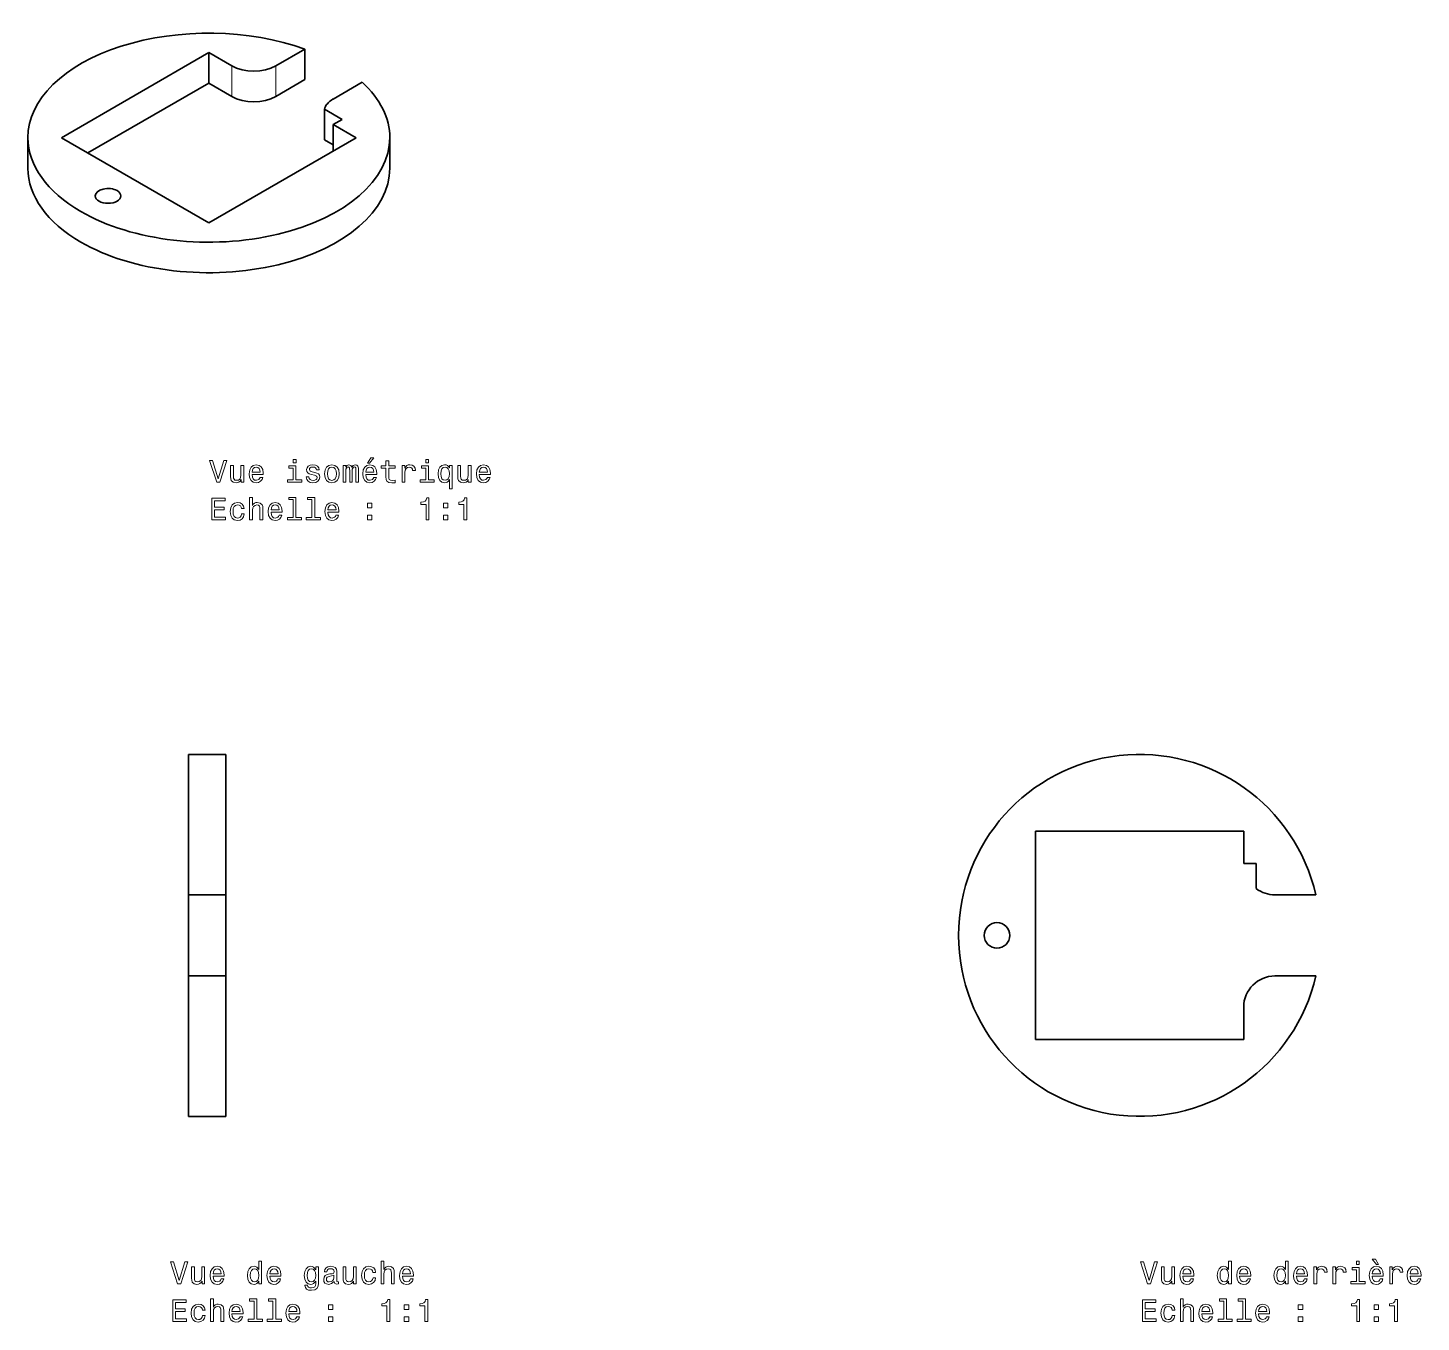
# Model space of a CAD drawing. Extents: x 502 to 938, y 316 to 566.
# Drawn here: x 714.9 to 938.2, y 358.5 to 566 of the extents above; entities that cross this region are included whole.
import ezdxf

# ---------------------------------------------------------------- set-up
doc = ezdxf.new("R2010")
doc.units = 0

msp = doc.modelspace()

# ---------------------------------------------------------------- linework, layer by layer
at = {"color": 7, "lineweight": 35}
for p, q in [((720.25, 548.38), (743.87, 562.01)), ((724.49, 545.93), (743.87, 557.12)), ((720.25, 548.38), (743.87, 534.74)), ((767.48, 548.38), (743.87, 534.74)), ((740.61, 427), (740.61, 449.51)), ((746.61, 427), (746.61, 449.51)), ((909.78, 437.2), (876.38, 437.2)), ((876.38, 403.8), (876.38, 437.2)), ((740.61, 391.49), (740.61, 414)), ((746.61, 391.49), (746.61, 414)), ((876.38, 403.8), (909.78, 403.8))]:
    msp.add_line(p, q, dxfattribs=at)
at = {"color": 7, "lineweight": 35, "ltscale": 0.106145}
for p, q in [((747.54, 559.89), (743.87, 562.01)), ((747.54, 554.99), (743.87, 557.12)), ((763.81, 550.5), (763.81, 546.26))]:
    msp.add_line(p, q, dxfattribs=at)
at = {"color": 7, "lineweight": 35, "ltscale": 0.122475}
for p, q in [((743.87, 557.12), (743.87, 562.01)), ((759.27, 557.68), (759.27, 562.58)), ((762.39, 552.95), (762.39, 548.05)), ((714.85, 543.48), (714.85, 548.38)), ((772.88, 543.48), (772.88, 548.38))]:
    msp.add_line(p, q, dxfattribs=at)
at = {"color": 7, "lineweight": 35, "ltscale": 0.134219}
for p, q in [((754.62, 559.89), (759.27, 562.58)), ((759.27, 557.68), (754.62, 554.99))]:
    msp.add_line(p, q, dxfattribs=at)
at = {"color": 7, "lineweight": 13, "ltscale": 0.122475}
for p, q in [((747.54, 554.99), (747.54, 559.89)), ((754.62, 554.99), (754.62, 559.89))]:
    msp.add_line(p, q, dxfattribs=at)
at = {"color": 7, "lineweight": 35, "ltscale": 0.134218}
msp.add_line((763.81, 554.58), (768.46, 557.27), dxfattribs=at)
at = {"color": 7, "lineweight": 35, "ltscale": 0.08165}
msp.add_line((765.22, 551.32), (762.39, 552.95), dxfattribs=at)
at = {"color": 7, "lineweight": 35, "ltscale": 0.040825}
msp.add_line((765.22, 551.32), (763.81, 550.5), dxfattribs=at)
at = {"color": 7, "lineweight": 35, "ltscale": 0.106144}
msp.add_line((767.48, 548.38), (763.81, 550.5), dxfattribs=at)
at = {"color": 7, "lineweight": 35, "ltscale": 0.040826}
msp.add_line((763.81, 547.24), (762.39, 548.05), dxfattribs=at)
at = {"color": 7, "lineweight": 35, "ltscale": 0.15}
for p, q in [((740.61, 449.51), (746.61, 449.51)), ((740.61, 427), (746.61, 427)), ((740.61, 414), (746.61, 414)), ((740.61, 391.49), (746.61, 391.49))]:
    msp.add_line(p, q, dxfattribs=at)
at = {"color": 7, "lineweight": 35, "ltscale": 0.13}
for p, q in [((909.78, 437.2), (909.78, 432)), ((909.78, 409), (909.78, 403.8))]:
    msp.add_line(p, q, dxfattribs=at)
at = {"color": 7, "lineweight": 35, "ltscale": 0.05}
msp.add_line((911.78, 432), (909.78, 432), dxfattribs=at)
at = {"color": 7, "lineweight": 35, "ltscale": 0.1}
msp.add_line((911.78, 432), (911.78, 428), dxfattribs=at)
at = {"color": 7, "lineweight": 35, "ltscale": 0.325}
for p, q in [((740.61, 414), (740.61, 427)), ((746.61, 414), (746.61, 427))]:
    msp.add_line(p, q, dxfattribs=at)
at = {"color": 7, "lineweight": 35, "ltscale": 0.164383}
for p, q in [((914.78, 427), (921.36, 427)), ((921.36, 414), (914.78, 414))]:
    msp.add_line(p, q, dxfattribs=at)
at = {"color": 7, "lineweight": 13}
for points in [[(746.26, 496.65), (745.39, 493.67), (744.48, 496.65), (744, 496.65), (745.13, 493.15), (745.64, 493.15), (746.74, 496.65)], [(750.8, 494.37), (752.58, 494.37), (752.58, 494.58), (752.5, 495.16), (752.28, 495.59), (751.93, 495.85), (751.46, 495.95), (751, 495.85), (750.65, 495.57), (750.42, 495.11), (750.34, 494.5), (750.41, 493.88), (750.64, 493.43), (750.99, 493.15), (751.44, 493.05), (751.84, 493.11), (752.16, 493.29), (752.4, 493.56), (752.53, 493.92), (752.09, 493.92), (752, 493.72), (751.87, 493.57), (751.5, 493.45), (751.21, 493.5), (750.99, 493.68), (750.85, 493.97), (750.8, 494.36)], [(757.86, 496.77), (757.39, 496.77), (757.39, 496.26), (757.86, 496.26)], [(760.85, 494.72), (760.42, 494.82), (760.1, 494.94), (760, 495.18), (760.03, 495.34), (760.13, 495.46), (760.3, 495.54), (760.55, 495.57), (760.79, 495.54), (760.97, 495.45), (761.1, 495.31), (761.15, 495.13), (761.58, 495.13), (761.58, 495.14), (761.5, 495.47), (761.3, 495.73), (760.97, 495.89), (760.55, 495.95), (760.12, 495.89), (759.81, 495.72), (759.61, 495.47), (759.55, 495.16), (759.6, 494.86), (759.74, 494.65), (759.97, 494.5), (760.31, 494.39), (760.8, 494.27), (761.11, 494.14), (761.19, 494.04), (761.22, 493.89), (761.17, 493.7), (761.05, 493.56), (760.85, 493.47), (760.59, 493.44), (760.31, 493.47), (760.11, 493.58), (759.98, 493.75), (759.92, 493.99), (759.49, 493.99), (759.56, 493.58), (759.77, 493.29), (760.1, 493.11), (760.55, 493.05), (761.02, 493.11), (761.37, 493.29), (761.58, 493.57), (761.66, 493.94), (761.6, 494.26), (761.45, 494.48), (761.19, 494.62)], [(762.43, 494.5), (762.51, 493.88), (762.74, 493.43), (763.11, 493.15), (763.6, 493.05), (764.09, 493.15), (764.46, 493.42), (764.69, 493.88), (764.78, 494.5), (764.69, 495.11), (764.46, 495.57), (764.09, 495.85), (763.6, 495.95), (763.11, 495.85), (762.74, 495.57), (762.51, 495.11)], [(765.42, 493.15), (765.83, 493.15), (765.83, 494.96), (765.85, 495.23), (765.93, 495.42), (766.04, 495.54), (766.19, 495.59), (766.31, 495.55), (766.4, 495.44), (766.44, 495.27), (766.45, 495.05), (766.45, 493.15), (766.83, 493.15), (766.83, 494.96), (766.86, 495.22), (766.94, 495.42), (767.06, 495.54), (767.21, 495.59), (767.33, 495.55), (767.41, 495.44), (767.46, 495.05), (767.46, 493.15), (767.87, 493.15), (767.87, 495.02), (767.84, 495.4), (767.76, 495.7), (767.6, 495.88), (767.34, 495.95), (767.03, 495.85), (766.79, 495.56), (766.61, 495.84), (766.29, 495.95), (766.01, 495.85), (765.81, 495.57), (765.81, 495.85), (765.42, 495.85)], [(769.02, 494.37), (770.79, 494.37), (770.8, 494.58), (770.72, 495.16), (770.5, 495.59), (770.14, 495.85), (769.67, 495.95), (769.21, 495.85), (768.86, 495.57), (768.63, 495.11), (768.55, 494.5), (768.63, 493.88), (768.86, 493.43), (769.2, 493.15), (769.66, 493.05), (770.05, 493.11), (770.37, 493.29), (770.61, 493.56), (770.75, 493.92), (770.31, 493.92), (770.22, 493.72), (770.09, 493.57), (769.71, 493.45), (769.43, 493.5), (769.21, 493.68), (769.07, 493.97), (769.02, 494.36)], [(769.33, 496.22), (769.62, 496.22), (770.32, 497.08), (769.83, 497.08)], [(772.26, 495.38), (772.26, 494.03), (772.29, 493.59), (772.43, 493.29), (772.71, 493.11), (773.19, 493.05), (773.72, 493.07), (773.72, 493.46), (773.34, 493.43), (772.99, 493.47), (772.8, 493.59), (772.72, 493.81), (772.7, 494.1), (772.7, 495.38), (773.72, 495.38), (773.72, 495.76), (772.7, 495.76), (772.7, 496.55), (772.26, 496.55), (772.26, 495.76), (771.49, 495.76), (771.49, 495.38)], [(774.87, 493.15), (775.31, 493.15), (775.31, 494.69), (775.36, 495.07), (775.49, 495.33), (775.72, 495.5), (776.01, 495.55), (776.23, 495.52), (776.4, 495.41), (776.5, 495.24), (776.54, 495.01), (776.99, 495.01), (776.93, 495.42), (776.76, 495.71), (776.48, 495.89), (776.1, 495.95), (775.85, 495.91), (775.62, 495.81), (775.43, 495.64), (775.27, 495.4), (775.27, 495.85), (774.87, 495.85)], [(779.11, 496.77), (778.64, 496.77), (778.64, 496.26), (779.11, 496.26)], [(782.44, 495.43), (782.28, 495.66), (782.11, 495.82), (781.9, 495.91), (781.66, 495.95), (781.23, 495.85), (780.9, 495.57), (780.68, 495.11), (780.61, 494.5), (780.68, 493.89), (780.9, 493.43), (781.23, 493.15), (781.66, 493.05), (781.9, 493.08), (782.1, 493.17), (782.28, 493.32), (782.44, 493.56), (782.44, 492.1), (782.88, 492.1), (782.88, 495.85), (782.44, 495.85)], [(787.23, 494.37), (789.01, 494.37), (789.01, 494.58), (788.93, 495.16), (788.71, 495.59), (788.36, 495.85), (787.89, 495.95), (787.43, 495.85), (787.08, 495.57), (786.85, 495.11), (786.77, 494.5), (786.85, 493.88), (787.07, 493.43), (787.42, 493.15), (787.87, 493.05), (788.27, 493.11), (788.59, 493.29), (788.83, 493.56), (788.96, 493.92), (788.53, 493.92), (788.43, 493.72), (788.3, 493.57), (787.93, 493.45), (787.64, 493.5), (787.43, 493.68), (787.28, 493.97), (787.23, 494.36)], [(749.47, 495.85), (749.02, 495.85), (749.02, 494.29), (748.97, 493.93), (748.83, 493.66), (748.6, 493.5), (748.3, 493.45), (748.06, 493.49), (747.91, 493.61), (747.83, 493.82), (747.81, 494.11), (747.81, 495.85), (747.36, 495.85), (747.36, 494.07), (747.38, 493.71), (747.47, 493.42), (747.77, 493.15), (748.23, 493.05), (748.49, 493.08), (748.7, 493.18), (748.89, 493.33), (749.04, 493.56), (749.04, 493.15), (749.47, 493.15)], [(750.8, 494.74), (750.86, 495.09), (750.99, 495.35), (751.2, 495.51), (751.47, 495.56), (751.74, 495.51), (751.95, 495.35), (752.07, 495.09), (752.12, 494.74)], [(757.84, 493.52), (757.84, 495.76), (756.7, 495.76), (756.7, 495.38), (757.4, 495.38), (757.4, 493.52), (756.49, 493.52), (756.49, 493.15), (758.76, 493.15), (758.76, 493.52)], [(762.88, 494.5), (762.93, 494.96), (763.07, 495.28), (763.29, 495.49), (763.6, 495.56), (763.9, 495.49), (764.13, 495.29), (764.27, 494.96), (764.32, 494.5), (764.27, 494.04), (764.13, 493.71), (763.9, 493.51), (763.6, 493.44), (763.29, 493.51), (763.07, 493.71), (762.93, 494.04)], [(769.02, 494.74), (769.07, 495.09), (769.21, 495.35), (769.42, 495.51), (769.69, 495.56), (769.96, 495.51), (770.16, 495.35), (770.29, 495.09), (770.33, 494.74)], [(779.09, 493.52), (779.09, 495.76), (777.95, 495.76), (777.95, 495.38), (778.65, 495.38), (778.65, 493.52), (777.74, 493.52), (777.74, 493.15), (780.01, 493.15), (780.01, 493.52)], [(781.06, 494.5), (781.11, 494.95), (781.25, 495.28), (781.46, 495.48), (781.74, 495.55), (782.03, 495.48), (782.25, 495.28), (782.38, 494.96), (782.43, 494.5), (782.38, 494.04), (782.25, 493.71), (782.03, 493.51), (781.74, 493.45), (781.46, 493.51), (781.25, 493.71), (781.11, 494.05)], [(785.9, 495.85), (785.45, 495.85), (785.45, 494.29), (785.4, 493.93), (785.26, 493.66), (785.03, 493.5), (784.73, 493.45), (784.5, 493.49), (784.34, 493.61), (784.26, 493.82), (784.24, 494.11), (784.24, 495.85), (783.79, 495.85), (783.79, 494.07), (783.81, 493.71), (783.91, 493.42), (784.2, 493.15), (784.67, 493.05), (784.92, 493.08), (785.14, 493.18), (785.32, 493.33), (785.47, 493.56), (785.47, 493.15), (785.9, 493.15)], [(787.23, 494.74), (787.29, 495.09), (787.43, 495.35), (787.63, 495.51), (787.91, 495.56), (788.17, 495.51), (788.38, 495.35), (788.51, 495.09), (788.55, 494.74)], [(744.33, 487.1), (746.55, 487.1), (746.55, 487.52), (744.79, 487.52), (744.79, 488.71), (746.35, 488.71), (746.35, 489.13), (744.79, 489.13), (744.79, 490.17), (746.51, 490.17), (746.51, 490.6), (744.33, 490.6)], [(749.1, 488.91), (749.54, 488.91), (749.45, 489.31), (749.23, 489.63), (748.9, 489.83), (748.46, 489.9), (747.97, 489.8), (747.6, 489.52), (747.37, 489.06), (747.29, 488.44), (747.37, 487.83), (747.59, 487.38), (747.95, 487.1), (748.44, 487), (748.88, 487.08), (749.21, 487.29), (749.45, 487.62), (749.55, 488.07), (749.12, 488.07), (749.05, 487.78), (748.91, 487.57), (748.7, 487.44), (748.46, 487.4), (748.15, 487.47), (747.93, 487.67), (747.79, 488), (747.75, 488.46), (747.79, 488.91), (747.93, 489.24), (748.16, 489.44), (748.46, 489.51), (748.72, 489.47), (748.92, 489.35), (749.05, 489.16)], [(750.41, 487.1), (750.86, 487.1), (750.86, 488.66), (750.9, 489.02), (751.05, 489.28), (751.28, 489.44), (751.58, 489.5), (751.82, 489.45), (751.97, 489.32), (752.05, 489.09), (752.07, 488.79), (752.07, 487.1), (752.52, 487.1), (752.52, 488.88), (752.5, 489.24), (752.41, 489.53), (752.11, 489.81), (751.64, 489.9), (751.39, 489.87), (751.18, 489.77), (750.99, 489.62), (750.86, 489.41), (750.86, 490.72), (750.41, 490.72)], [(753.84, 488.32), (755.61, 488.32), (755.62, 488.53), (755.54, 489.11), (755.32, 489.54), (754.96, 489.81), (754.49, 489.9), (754.03, 489.8), (753.68, 489.52), (753.45, 489.06), (753.37, 488.45), (753.45, 487.83), (753.68, 487.38), (754.02, 487.1), (754.48, 487), (754.87, 487.07), (755.19, 487.24), (755.43, 487.51), (755.57, 487.87), (755.13, 487.87), (755.04, 487.67), (754.91, 487.52), (754.53, 487.4), (754.25, 487.46), (754.03, 487.63), (753.89, 487.92), (753.84, 488.31)], [(753.84, 488.7), (753.89, 489.04), (754.03, 489.3), (754.24, 489.46), (754.51, 489.51), (754.78, 489.46), (754.98, 489.3), (755.11, 489.04), (755.15, 488.7)], [(757.37, 490.35), (757.37, 487.47), (756.46, 487.47), (756.46, 487.1), (758.72, 487.1), (758.72, 487.47), (757.81, 487.47), (757.81, 490.72), (756.67, 490.72), (756.67, 490.35)], [(760.4, 490.35), (760.4, 487.47), (759.49, 487.47), (759.49, 487.1), (761.76, 487.1), (761.76, 487.47), (760.85, 487.47), (760.85, 490.72), (759.71, 490.72), (759.71, 490.35)], [(762.95, 488.32), (764.72, 488.32), (764.73, 488.53), (764.65, 489.11), (764.42, 489.54), (764.07, 489.81), (763.6, 489.9), (763.14, 489.8), (762.79, 489.52), (762.56, 489.06), (762.48, 488.45), (762.56, 487.83), (762.78, 487.38), (763.13, 487.1), (763.59, 487), (763.98, 487.07), (764.3, 487.24), (764.54, 487.51), (764.68, 487.87), (764.24, 487.87), (764.15, 487.67), (764.02, 487.52), (763.64, 487.4), (763.35, 487.46), (763.14, 487.63), (763, 487.92), (762.95, 488.31)], [(762.95, 488.7), (763, 489.04), (763.14, 489.3), (763.34, 489.46), (763.62, 489.51), (763.88, 489.46), (764.09, 489.3), (764.22, 489.04), (764.26, 488.7)], [(769.33, 489.05), (770.02, 489.05), (770.02, 489.81), (769.33, 489.81)], [(778.69, 487.1), (779.15, 487.1), (779.15, 490.62), (778.81, 490.62), (778.72, 490.32), (778.53, 490.11), (778.26, 489.99), (777.87, 489.95), (777.87, 489.59), (778.69, 489.59)], [(781.47, 489.05), (782.17, 489.05), (782.17, 489.81), (781.47, 489.81)], [(784.76, 487.1), (785.22, 487.1), (785.22, 490.62), (784.88, 490.62), (784.79, 490.32), (784.61, 490.11), (784.33, 489.99), (783.95, 489.95), (783.95, 489.59), (784.76, 489.59)], [(769.33, 487.1), (770.02, 487.1), (770.02, 487.85), (769.33, 487.85)], [(781.47, 487.1), (782.17, 487.1), (782.17, 487.85), (781.47, 487.85)], [(931.39, 367.72), (930.89, 368.58), (930.39, 368.58), (931.09, 367.72)], [(740, 368.15), (739.12, 365.17), (738.22, 368.15), (737.74, 368.15), (738.87, 364.64), (739.38, 364.64), (740.48, 368.15)], [(743.2, 367.35), (742.76, 367.35), (742.76, 365.79), (742.71, 365.43), (742.56, 365.16), (742.34, 365), (742.04, 364.95), (741.8, 364.99), (741.65, 365.11), (741.57, 365.32), (741.55, 365.61), (741.55, 367.35), (741.1, 367.35), (741.1, 365.57), (741.12, 365.21), (741.21, 364.92), (741.51, 364.64), (741.97, 364.55), (742.23, 364.58), (742.44, 364.67), (742.63, 364.83), (742.78, 365.06), (742.78, 364.64), (743.2, 364.64)], [(744.54, 365.87), (746.32, 365.87), (746.32, 366.08), (746.24, 366.66), (746.02, 367.09), (745.67, 367.35), (745.2, 367.45), (744.74, 367.35), (744.38, 367.06), (744.16, 366.61), (744.08, 366), (744.15, 365.38), (744.38, 364.93), (744.73, 364.64), (745.18, 364.55), (745.58, 364.61), (745.9, 364.78), (746.13, 365.06), (746.27, 365.42), (745.83, 365.42), (745.74, 365.22), (745.61, 365.07), (745.24, 364.95), (744.95, 365), (744.73, 365.18), (744.59, 365.47), (744.54, 365.85)], [(744.54, 366.24), (744.6, 366.59), (744.73, 366.85), (744.94, 367), (745.21, 367.06), (745.48, 367), (745.69, 366.85), (745.81, 366.59), (745.86, 366.24)], [(751.89, 365.06), (751.89, 364.64), (752.33, 364.64), (752.33, 368.26), (751.89, 368.26), (751.89, 366.94), (751.56, 367.32), (751.35, 367.41), (751.11, 367.45), (750.68, 367.35), (750.35, 367.06), (750.13, 366.61), (750.06, 366), (750.13, 365.39), (750.35, 364.93), (750.68, 364.64), (751.11, 364.55), (751.35, 364.58), (751.56, 364.67)], [(751.19, 367.05), (751.48, 366.98), (751.7, 366.78), (751.83, 366.45), (751.88, 366), (751.83, 365.54), (751.7, 365.21), (751.48, 365.01), (751.19, 364.95), (750.91, 365.01), (750.7, 365.21), (750.56, 365.55), (750.51, 366), (750.56, 366.45), (750.7, 366.78), (750.91, 366.98)], [(753.65, 365.87), (755.42, 365.87), (755.43, 366.08), (755.35, 366.66), (755.13, 367.09), (754.77, 367.35), (754.3, 367.45), (753.85, 367.35), (753.49, 367.06), (753.27, 366.61), (753.19, 366), (753.26, 365.38), (753.49, 364.93), (753.84, 364.64), (754.29, 364.55), (754.68, 364.61), (755.01, 364.78), (755.24, 365.06), (755.38, 365.42), (754.94, 365.42), (754.85, 365.22), (754.72, 365.07), (754.35, 364.95), (754.06, 365), (753.84, 365.18), (753.7, 365.47), (753.65, 365.85)], [(753.65, 366.24), (753.7, 366.59), (753.84, 366.85), (754.05, 367), (754.32, 367.06), (754.59, 367), (754.79, 366.85), (754.92, 366.59), (754.97, 366.24)], [(761.44, 364.76), (761.44, 367.35), (761.02, 367.35), (761.02, 366.91), (760.67, 367.31), (760.46, 367.41), (760.22, 367.45), (759.79, 367.35), (759.46, 367.06), (759.24, 366.61), (759.17, 366), (759.24, 365.38), (759.46, 364.93), (759.79, 364.64), (760.22, 364.55), (760.46, 364.58), (760.66, 364.67), (761.02, 365.06), (761.02, 364.67), (760.98, 364.37), (760.87, 364.15), (760.65, 364.03), (760.34, 363.98), (760.06, 364.01), (759.86, 364.09), (759.75, 364.22), (759.71, 364.4), (759.28, 364.4), (759.28, 364.38), (759.35, 364.05), (759.55, 363.81), (759.87, 363.65), (760.31, 363.6), (760.84, 363.68), (761.18, 363.89), (761.38, 364.26)], [(759.63, 366), (759.67, 366.45), (759.81, 366.78), (760.02, 366.98), (760.3, 367.05), (760.6, 366.98), (760.82, 366.78), (760.96, 366.45), (761.01, 366), (760.96, 365.54), (760.82, 365.21), (760.6, 365.01), (760.3, 364.95), (760.02, 365.01), (759.81, 365.21), (759.67, 365.55)], [(763.98, 365), (763.98, 364.98), (764, 364.81), (764.08, 364.69), (764.4, 364.59), (764.64, 364.63), (764.64, 364.98), (764.54, 364.96), (764.4, 365.03), (764.37, 365.23), (764.37, 366.63), (764.31, 366.99), (764.13, 367.24), (763.83, 367.39), (763.39, 367.45), (762.97, 367.39), (762.66, 367.22), (762.46, 366.95), (762.39, 366.6), (762.39, 366.56), (762.79, 366.56), (762.83, 366.78), (762.94, 366.93), (763.12, 367.02), (763.38, 367.05), (763.62, 367.03), (763.8, 366.95), (763.91, 366.82), (763.94, 366.64), (763.92, 366.43), (763.84, 366.32), (763.64, 366.27), (763.26, 366.23), (762.83, 366.14), (762.52, 365.98), (762.34, 365.73), (762.28, 365.35), (762.33, 365.02), (762.49, 364.77), (762.74, 364.62), (763.09, 364.56), (763.56, 364.67)], [(767.49, 367.35), (767.05, 367.35), (767.05, 365.79), (767, 365.43), (766.85, 365.16), (766.63, 365), (766.33, 364.95), (766.09, 364.99), (765.94, 365.11), (765.85, 365.32), (765.83, 365.61), (765.83, 367.35), (765.39, 367.35), (765.39, 365.57), (765.41, 365.21), (765.5, 364.92), (765.79, 364.64), (766.26, 364.55), (766.51, 364.58), (766.73, 364.67), (766.92, 364.83), (767.07, 365.06), (767.07, 364.64), (767.49, 364.64)], [(770.17, 366.45), (770.6, 366.45), (770.51, 366.86), (770.3, 367.18), (769.96, 367.37), (769.52, 367.45), (769.04, 367.35), (768.67, 367.06), (768.44, 366.61), (768.36, 365.99), (768.43, 365.38), (768.66, 364.93), (769.02, 364.64), (769.51, 364.55), (769.94, 364.62), (770.28, 364.84), (770.51, 365.17), (770.61, 365.61), (770.19, 365.61), (770.11, 365.33), (769.97, 365.12), (769.77, 364.99), (769.52, 364.95), (769.21, 365.01), (768.99, 365.21), (768.85, 365.54), (768.81, 366.01), (768.85, 366.46), (769, 366.79), (769.22, 366.99), (769.52, 367.06), (769.78, 367.01), (769.98, 366.9), (770.11, 366.71)], [(771.48, 364.64), (771.92, 364.64), (771.92, 366.21), (771.97, 366.56), (772.11, 366.83), (772.34, 366.99), (772.64, 367.05), (772.88, 367), (773.04, 366.86), (773.11, 366.64), (773.14, 366.33), (773.14, 364.64), (773.58, 364.64), (773.58, 366.42), (773.56, 366.78), (773.47, 367.08), (773.17, 367.35), (772.71, 367.45), (772.46, 367.41), (772.24, 367.32), (772.06, 367.16), (771.92, 366.96), (771.92, 368.26), (771.48, 368.26)], [(774.9, 365.87), (776.68, 365.87), (776.68, 366.08), (776.6, 366.66), (776.38, 367.09), (776.03, 367.35), (775.56, 367.45), (775.1, 367.35), (774.75, 367.06), (774.52, 366.61), (774.44, 366), (774.51, 365.38), (774.74, 364.93), (775.09, 364.64), (775.54, 364.55), (775.94, 364.61), (776.26, 364.78), (776.5, 365.06), (776.63, 365.42), (776.19, 365.42), (776.1, 365.22), (775.97, 365.07), (775.6, 364.95), (775.31, 365), (775.09, 365.18), (774.95, 365.47), (774.9, 365.85)], [(774.9, 366.24), (774.96, 366.59), (775.09, 366.85), (775.3, 367), (775.57, 367.06), (775.84, 367), (776.05, 366.85), (776.17, 366.59), (776.22, 366.24)], [(895.48, 368.15), (894.6, 365.17), (893.7, 368.15), (893.22, 368.15), (894.35, 364.64), (894.85, 364.64), (895.96, 368.15)], [(898.68, 367.35), (898.24, 367.35), (898.24, 365.79), (898.19, 365.43), (898.04, 365.16), (897.81, 365), (897.52, 364.95), (897.28, 364.99), (897.13, 365.11), (897.04, 365.32), (897.02, 365.61), (897.02, 367.35), (896.58, 367.35), (896.58, 365.57), (896.59, 365.21), (896.69, 364.92), (896.98, 364.64), (897.45, 364.55), (897.7, 364.58), (897.92, 364.67), (898.11, 364.83), (898.26, 365.06), (898.26, 364.64), (898.68, 364.64)], [(900.02, 365.87), (901.79, 365.87), (901.8, 366.08), (901.72, 366.66), (901.49, 367.09), (901.14, 367.35), (900.67, 367.45), (900.21, 367.35), (899.86, 367.06), (899.63, 366.61), (899.55, 366), (899.63, 365.38), (899.86, 364.93), (900.2, 364.64), (900.66, 364.55), (901.05, 364.61), (901.37, 364.78), (901.61, 365.06), (901.75, 365.42), (901.31, 365.42), (901.22, 365.22), (901.09, 365.07), (900.71, 364.95), (900.43, 365), (900.21, 365.18), (900.07, 365.47), (900.02, 365.85)], [(900.02, 366.24), (900.07, 366.59), (900.21, 366.85), (900.42, 367), (900.69, 367.06), (900.95, 367), (901.16, 366.85), (901.29, 366.59), (901.33, 366.24)], [(907.36, 365.06), (907.36, 364.64), (907.81, 364.64), (907.81, 368.26), (907.37, 368.26), (907.37, 366.94), (907.03, 367.32), (906.83, 367.41), (906.59, 367.45), (906.16, 367.35), (905.83, 367.06), (905.61, 366.61), (905.53, 366), (905.61, 365.39), (905.83, 364.93), (906.16, 364.64), (906.59, 364.55), (906.83, 364.58), (907.04, 364.67)], [(906.66, 367.05), (906.96, 366.98), (907.18, 366.78), (907.31, 366.45), (907.36, 366), (907.31, 365.54), (907.18, 365.21), (906.96, 365.01), (906.66, 364.95), (906.39, 365.01), (906.17, 365.21), (906.03, 365.55), (905.99, 366), (906.03, 366.45), (906.17, 366.78), (906.39, 366.98)], [(909.12, 365.87), (910.9, 365.87), (910.91, 366.08), (910.82, 366.66), (910.6, 367.09), (910.25, 367.35), (909.78, 367.45), (909.32, 367.35), (908.97, 367.06), (908.74, 366.61), (908.66, 366), (908.74, 365.38), (908.96, 364.93), (909.31, 364.64), (909.77, 364.55), (910.16, 364.61), (910.48, 364.78), (910.72, 365.06), (910.85, 365.42), (910.42, 365.42), (910.33, 365.22), (910.19, 365.07), (909.82, 364.95), (909.53, 365), (909.32, 365.18), (909.18, 365.47), (909.12, 365.85)], [(909.12, 366.24), (909.18, 366.59), (909.32, 366.85), (909.52, 367), (909.8, 367.06), (910.06, 367), (910.27, 366.85), (910.4, 366.59), (910.44, 366.24)], [(916.47, 365.06), (916.47, 364.64), (916.92, 364.64), (916.92, 368.26), (916.48, 368.26), (916.48, 366.94), (916.14, 367.32), (915.93, 367.41), (915.7, 367.45), (915.27, 367.35), (914.93, 367.06), (914.72, 366.61), (914.64, 366), (914.72, 365.39), (914.93, 364.93), (915.27, 364.64), (915.7, 364.55), (915.93, 364.58), (916.15, 364.67)], [(915.77, 367.05), (916.06, 366.98), (916.29, 366.78), (916.42, 366.45), (916.47, 366), (916.42, 365.54), (916.29, 365.21), (916.06, 365.01), (915.77, 364.95), (915.49, 365.01), (915.28, 365.21), (915.14, 365.55), (915.1, 366), (915.14, 366.45), (915.28, 366.78), (915.49, 366.98)], [(918.23, 365.87), (920.01, 365.87), (920.01, 366.08), (919.93, 366.66), (919.71, 367.09), (919.36, 367.35), (918.89, 367.45), (918.43, 367.35), (918.08, 367.06), (917.85, 366.61), (917.77, 366), (917.84, 365.38), (918.07, 364.93), (918.42, 364.64), (918.87, 364.55), (919.27, 364.61), (919.59, 364.78), (919.83, 365.06), (919.96, 365.42), (919.52, 365.42), (919.43, 365.22), (919.3, 365.07), (918.93, 364.95), (918.64, 365), (918.42, 365.18), (918.28, 365.47), (918.23, 365.85)], [(918.23, 366.24), (918.29, 366.59), (918.42, 366.85), (918.63, 367), (918.9, 367.06), (919.17, 367), (919.38, 366.85), (919.5, 366.59), (919.55, 366.24)], [(921.05, 364.64), (921.49, 364.64), (921.49, 366.19), (921.54, 366.56), (921.67, 366.83), (921.89, 366.99), (922.19, 367.05), (922.41, 367.01), (922.58, 366.91), (922.68, 366.74), (922.72, 366.51), (923.17, 366.51), (923.1, 366.92), (922.94, 367.21), (922.66, 367.39), (922.28, 367.45), (922.03, 367.41), (921.8, 367.31), (921.61, 367.13), (921.45, 366.9), (921.45, 367.35), (921.05, 367.35)], [(924.08, 364.64), (924.53, 364.64), (924.53, 366.19), (924.57, 366.56), (924.71, 366.83), (924.93, 366.99), (925.23, 367.05), (925.45, 367.01), (925.62, 366.91), (925.72, 366.74), (925.75, 366.51), (926.2, 366.51), (926.14, 366.92), (925.97, 367.21), (925.7, 367.39), (925.32, 367.45), (925.06, 367.41), (924.84, 367.31), (924.64, 367.13), (924.49, 366.9), (924.49, 367.35), (924.08, 367.35)], [(928.31, 365.02), (928.31, 367.26), (927.17, 367.26), (927.17, 366.88), (927.87, 366.88), (927.87, 365.02), (926.96, 365.02), (926.96, 364.64), (929.23, 364.64), (929.23, 365.02)], [(928.32, 368.26), (927.86, 368.26), (927.86, 367.76), (928.32, 367.76)], [(930.38, 365.87), (932.15, 365.87), (932.16, 366.08), (932.08, 366.66), (931.85, 367.09), (931.5, 367.35), (931.03, 367.45), (930.57, 367.35), (930.22, 367.06), (929.99, 366.61), (929.91, 366), (929.99, 365.38), (930.22, 364.93), (930.56, 364.64), (931.02, 364.55), (931.41, 364.61), (931.73, 364.78), (931.97, 365.06), (932.11, 365.42), (931.67, 365.42), (931.58, 365.22), (931.45, 365.07), (931.07, 364.95), (930.79, 365), (930.57, 365.18), (930.43, 365.47), (930.38, 365.85)], [(930.38, 366.24), (930.43, 366.59), (930.57, 366.85), (930.78, 367), (931.05, 367.06), (931.32, 367), (931.52, 366.85), (931.65, 366.59), (931.69, 366.24)], [(933.19, 364.64), (933.64, 364.64), (933.64, 366.19), (933.68, 366.56), (933.82, 366.83), (934.04, 366.99), (934.34, 367.05), (934.56, 367.01), (934.72, 366.91), (934.83, 366.74), (934.86, 366.51), (935.31, 366.51), (935.25, 366.92), (935.08, 367.21), (934.8, 367.39), (934.43, 367.45), (934.17, 367.41), (933.95, 367.31), (933.75, 367.13), (933.59, 366.9), (933.59, 367.35), (933.19, 367.35)], [(936.45, 365.87), (938.22, 365.87), (938.23, 366.08), (938.15, 366.66), (937.93, 367.09), (937.57, 367.35), (937.1, 367.45), (936.65, 367.35), (936.29, 367.06), (936.07, 366.61), (935.99, 366), (936.06, 365.38), (936.29, 364.93), (936.64, 364.64), (937.09, 364.55), (937.48, 364.61), (937.81, 364.78), (938.04, 365.06), (938.18, 365.42), (937.74, 365.42), (937.65, 365.22), (937.52, 365.07), (937.15, 364.95), (936.86, 365), (936.64, 365.18), (936.5, 365.47), (936.45, 365.85)], [(936.45, 366.24), (936.5, 366.59), (936.64, 366.85), (936.85, 367), (937.12, 367.06), (937.39, 367), (937.59, 366.85), (937.72, 366.59), (937.77, 366.24)], [(763.93, 365.59), (763.87, 365.33), (763.71, 365.13), (763.46, 365), (763.17, 364.95), (762.97, 364.98), (762.84, 365.06), (762.75, 365.2), (762.73, 365.39), (762.75, 365.57), (762.83, 365.7), (763.15, 365.84), (763.56, 365.9), (763.93, 366.02)], [(738.07, 358.6), (740.28, 358.6), (740.28, 359.02), (738.53, 359.02), (738.53, 360.21), (740.09, 360.21), (740.09, 360.62), (738.53, 360.62), (738.53, 361.67), (740.24, 361.67), (740.24, 362.1), (738.07, 362.1)], [(744.15, 358.6), (744.6, 358.6), (744.6, 360.16), (744.64, 360.52), (744.79, 360.78), (745.02, 360.94), (745.32, 361), (745.56, 360.95), (745.71, 360.82), (745.79, 360.59), (745.81, 360.29), (745.81, 358.6), (746.26, 358.6), (746.26, 360.38), (746.24, 360.73), (746.15, 361.03), (745.85, 361.3), (745.38, 361.4), (745.13, 361.37), (744.91, 361.27), (744.73, 361.12), (744.6, 360.91), (744.6, 362.22), (744.15, 362.22)], [(751.11, 361.84), (751.11, 358.97), (750.19, 358.97), (750.19, 358.6), (752.46, 358.6), (752.46, 358.97), (751.55, 358.97), (751.55, 362.22), (750.41, 362.22), (750.41, 361.84)], [(754.14, 361.84), (754.14, 358.97), (753.23, 358.97), (753.23, 358.6), (755.5, 358.6), (755.5, 358.97), (754.59, 358.97), (754.59, 362.22), (753.45, 362.22), (753.45, 361.84)], [(772.43, 358.6), (772.89, 358.6), (772.89, 362.12), (772.55, 362.12), (772.46, 361.81), (772.27, 361.61), (772, 361.49), (771.61, 361.45), (771.61, 361.09), (772.43, 361.09)], [(778.5, 358.6), (778.96, 358.6), (778.96, 362.12), (778.62, 362.12), (778.53, 361.81), (778.35, 361.61), (778.07, 361.49), (777.69, 361.45), (777.69, 361.09), (778.5, 361.09)], [(893.54, 358.6), (895.76, 358.6), (895.76, 359.02), (894.01, 359.02), (894.01, 360.21), (895.57, 360.21), (895.57, 360.62), (894.01, 360.62), (894.01, 361.67), (895.72, 361.67), (895.72, 362.1), (893.54, 362.1)], [(899.63, 358.6), (900.07, 358.6), (900.07, 360.16), (900.12, 360.52), (900.26, 360.78), (900.49, 360.94), (900.79, 361), (901.04, 360.95), (901.19, 360.82), (901.26, 360.59), (901.29, 360.29), (901.29, 358.6), (901.73, 358.6), (901.73, 360.38), (901.71, 360.73), (901.62, 361.03), (901.32, 361.3), (900.86, 361.4), (900.61, 361.37), (900.39, 361.27), (900.21, 361.12), (900.07, 360.91), (900.07, 362.22), (899.63, 362.22)], [(906.58, 361.84), (906.58, 358.97), (905.67, 358.97), (905.67, 358.6), (907.93, 358.6), (907.93, 358.97), (907.03, 358.97), (907.03, 362.22), (905.89, 362.22), (905.89, 361.84)], [(909.62, 361.84), (909.62, 358.97), (908.71, 358.97), (908.71, 358.6), (910.97, 358.6), (910.97, 358.97), (910.06, 358.97), (910.06, 362.22), (908.92, 362.22), (908.92, 361.84)], [(927.91, 358.6), (928.36, 358.6), (928.36, 362.12), (928.02, 362.12), (927.93, 361.81), (927.75, 361.61), (927.47, 361.49), (927.09, 361.45), (927.09, 361.09), (927.91, 361.09)], [(933.98, 358.6), (934.44, 358.6), (934.44, 362.12), (934.09, 362.12), (934, 361.81), (933.82, 361.61), (933.54, 361.49), (933.16, 361.45), (933.16, 361.09), (933.98, 361.09)], [(742.84, 360.41), (743.28, 360.41), (743.19, 360.81), (742.97, 361.13), (742.63, 361.32), (742.2, 361.4), (741.71, 361.3), (741.34, 361.02), (741.11, 360.56), (741.03, 359.94), (741.11, 359.33), (741.33, 358.88), (741.69, 358.6), (742.18, 358.5), (742.61, 358.58), (742.95, 358.79), (743.18, 359.12), (743.29, 359.56), (742.86, 359.56), (742.79, 359.28), (742.65, 359.07), (742.44, 358.94), (742.2, 358.9), (741.89, 358.96), (741.67, 359.17), (741.53, 359.49), (741.49, 359.96), (741.53, 360.41), (741.67, 360.74), (741.9, 360.94), (742.2, 361.01), (742.46, 360.97), (742.66, 360.85), (742.79, 360.66)], [(747.58, 359.82), (749.35, 359.82), (749.36, 360.03), (749.28, 360.61), (749.05, 361.04), (748.7, 361.3), (748.23, 361.4), (747.77, 361.3), (747.42, 361.02), (747.19, 360.56), (747.11, 359.95), (747.19, 359.33), (747.42, 358.88), (747.76, 358.6), (748.22, 358.5), (748.61, 358.57), (748.93, 358.74), (749.17, 359.01), (749.31, 359.37), (748.87, 359.37), (748.78, 359.17), (748.65, 359.02), (748.27, 358.9), (747.99, 358.95), (747.77, 359.13), (747.63, 359.42), (747.58, 359.81)], [(747.58, 360.2), (747.63, 360.54), (747.77, 360.8), (747.98, 360.96), (748.25, 361.01), (748.52, 360.96), (748.72, 360.8), (748.85, 360.54), (748.89, 360.2)], [(756.69, 359.82), (758.46, 359.82), (758.47, 360.03), (758.38, 360.61), (758.16, 361.04), (757.81, 361.3), (757.34, 361.4), (756.88, 361.3), (756.53, 361.02), (756.3, 360.56), (756.22, 359.95), (756.3, 359.33), (756.52, 358.88), (756.87, 358.6), (757.33, 358.5), (757.72, 358.57), (758.04, 358.74), (758.28, 359.01), (758.42, 359.37), (757.98, 359.37), (757.89, 359.17), (757.75, 359.02), (757.38, 358.9), (757.09, 358.95), (756.88, 359.13), (756.74, 359.42), (756.69, 359.81)], [(756.69, 360.2), (756.74, 360.54), (756.88, 360.8), (757.08, 360.96), (757.36, 361.01), (757.62, 360.96), (757.83, 360.8), (757.96, 360.54), (758, 360.2)], [(763.07, 360.55), (763.76, 360.55), (763.76, 361.3), (763.07, 361.3)], [(775.21, 360.55), (775.91, 360.55), (775.91, 361.3), (775.21, 361.3)], [(898.32, 360.41), (898.76, 360.41), (898.67, 360.81), (898.45, 361.13), (898.11, 361.32), (897.67, 361.4), (897.19, 361.3), (896.82, 361.02), (896.59, 360.56), (896.51, 359.94), (896.58, 359.33), (896.81, 358.88), (897.17, 358.6), (897.66, 358.5), (898.09, 358.58), (898.43, 358.79), (898.66, 359.12), (898.76, 359.56), (898.34, 359.56), (898.26, 359.28), (898.12, 359.07), (897.92, 358.94), (897.67, 358.9), (897.36, 358.96), (897.14, 359.17), (897.01, 359.49), (896.96, 359.96), (897.01, 360.41), (897.15, 360.74), (897.37, 360.94), (897.67, 361.01), (897.93, 360.97), (898.13, 360.85), (898.26, 360.66)], [(903.05, 359.82), (904.83, 359.82), (904.83, 360.03), (904.75, 360.61), (904.53, 361.04), (904.18, 361.3), (903.71, 361.4), (903.25, 361.3), (902.9, 361.02), (902.67, 360.56), (902.59, 359.95), (902.66, 359.33), (902.89, 358.88), (903.24, 358.6), (903.69, 358.5), (904.09, 358.57), (904.41, 358.74), (904.65, 359.01), (904.78, 359.37), (904.34, 359.37), (904.25, 359.17), (904.12, 359.02), (903.75, 358.9), (903.46, 358.95), (903.24, 359.13), (903.1, 359.42), (903.05, 359.81)], [(903.05, 360.2), (903.11, 360.54), (903.24, 360.8), (903.45, 360.96), (903.72, 361.01), (903.99, 360.96), (904.2, 360.8), (904.32, 360.54), (904.37, 360.2)], [(912.16, 359.82), (913.94, 359.82), (913.94, 360.03), (913.86, 360.61), (913.64, 361.04), (913.29, 361.3), (912.82, 361.4), (912.36, 361.3), (912, 361.02), (911.78, 360.56), (911.7, 359.95), (911.77, 359.33), (912, 358.88), (912.35, 358.6), (912.8, 358.5), (913.19, 358.57), (913.52, 358.74), (913.75, 359.01), (913.89, 359.37), (913.45, 359.37), (913.36, 359.17), (913.23, 359.02), (912.86, 358.9), (912.57, 358.95), (912.35, 359.13), (912.21, 359.42), (912.16, 359.81)], [(912.16, 360.2), (912.22, 360.54), (912.35, 360.8), (912.56, 360.96), (912.83, 361.01), (913.1, 360.96), (913.31, 360.8), (913.43, 360.54), (913.48, 360.2)], [(918.54, 360.55), (919.24, 360.55), (919.24, 361.3), (918.54, 361.3)], [(930.68, 360.55), (931.38, 360.55), (931.38, 361.3), (930.68, 361.3)], [(763.07, 358.6), (763.76, 358.6), (763.76, 359.35), (763.07, 359.35)], [(775.21, 358.6), (775.91, 358.6), (775.91, 359.35), (775.21, 359.35)], [(918.54, 358.6), (919.24, 358.6), (919.24, 359.35), (918.54, 359.35)], [(930.68, 358.6), (931.38, 358.6), (931.38, 359.35), (930.68, 359.35)]]:
    msp.add_lwpolyline(points, close=True, dxfattribs=at)
at = {"color": 7, "lineweight": 35}
msp.add_circle((870.23, 420.5), 2.05, dxfattribs=at)
for centre, radius, start, end in [((893.08, 420.5), 29.01, 12.9464, 347.0536), ((914.78, 432), 5, 233.1301, 270), ((914.78, 409), 5, 90, 180)]:
    msp.add_arc(centre, radius, start, end, dxfattribs=at)
for centre, major_axis, start_param, end_param in [((743.87, 548.38), (29.01, 0), 1.011355, 3.1416), ((751.08, 561.93), (5, 0), 3.926991, 5.497787), ((743.87, 548.38), (29.01, 0), 6.283174, 6.842627), ((751.08, 557.03), (5, 0), 3.926991, 5.497787), ((767.34, 552.54), (5, 0), 2.356194, 2.999696), ((743.87, 548.38), (29.01, 0), 3.1416, 3.926991), ((743.87, 548.38), (29.01, 0), 3.926991, 6.283174), ((743.87, 543.48), (29.01, 0), 3.1416, 3.926991), ((743.87, 543.48), (29.01, 0), 3.926991, 6.283174), ((727.71, 539.05), (2.05, 0), 0.785398, 3.141593), ((727.71, 539.05), (2.05, 0), 3.141593, 6.283185), ((727.71, 539.05), (2.05, 0), 6.283185, 7.068583)]:
    msp.add_ellipse(centre, major_axis=major_axis, ratio=0.57735, start_param=start_param, end_param=end_param, dxfattribs=at)

doc.saveas('drawing.dxf')
